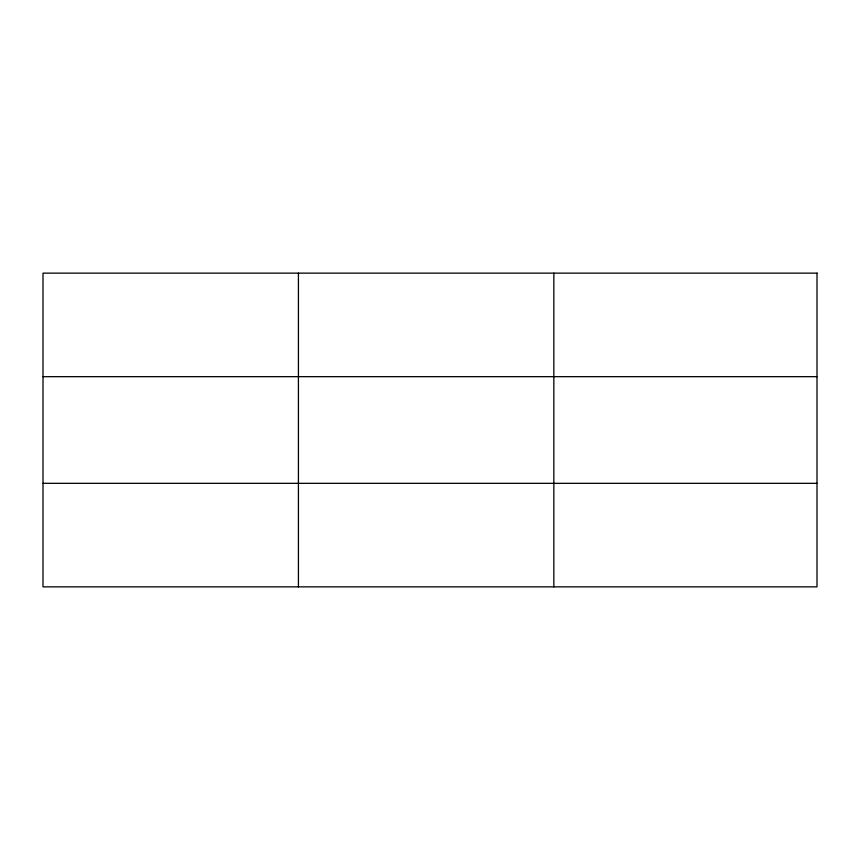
<?xml version="1.0" encoding="UTF-8"?>
<svg xmlns="http://www.w3.org/2000/svg" width="860" height="860" viewBox="0 0 860 860"><rect width="100%" height="100%" fill="white"/><g stroke="black" fill="none" stroke-linecap="round" stroke-linejoin="round"><path stroke-width="1.29" d="M298.42 273.136L298.42 586.864M553.84 273.136L553.84 586.864M43 376.669L817 376.669M43 483.331L817 483.331M817 273.136L817 586.864L43 586.864L43 273.136L817 273.136"/></g></svg>
